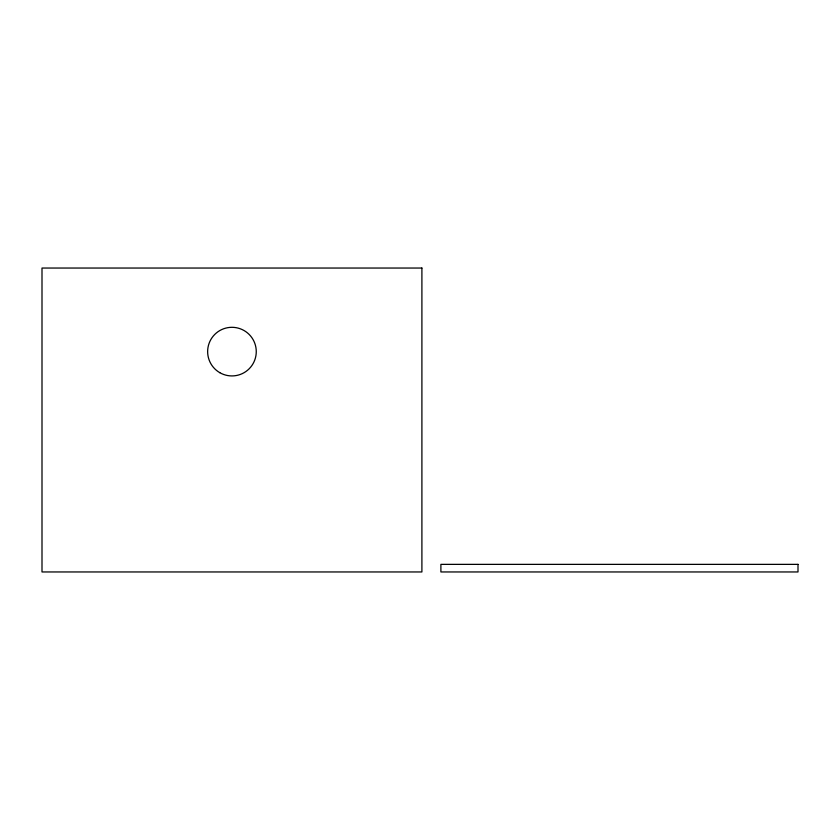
<?xml version="1.0" encoding="UTF-8"?>
<svg xmlns="http://www.w3.org/2000/svg" width="840" height="840" viewBox="0 0 840 840"><rect width="100%" height="100%" fill="white"/><g stroke="black" fill="none" stroke-linecap="round" stroke-linejoin="round"><path stroke-width="1.26" d="M421.901 268.044L42 268.044L42 571.956L421.901 571.956L421.901 268.044M798 564.365L440.895 564.365L440.895 571.956L798 571.956L798 564.365M219.797 372.677A24.318 24.318 0 0 0 256.263 351.614A24.318 24.318 0 0 0 219.797 330.561A24.318 24.318 0 0 0 219.797 372.677"/></g></svg>
